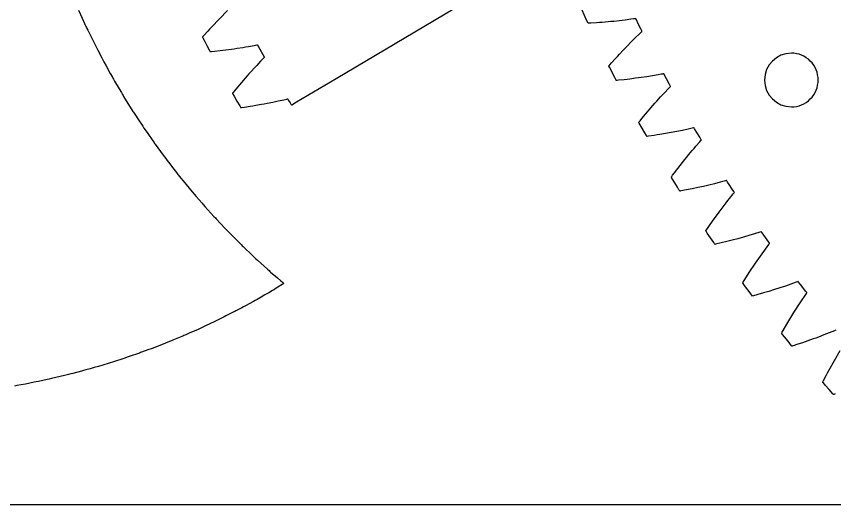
# Model space of a CAD drawing. Extents: x 0 to 264, y 0 to 116.
# Drawn here: x 100.52 to 141.98, y 0.14 to 24.87 of the extents above; entities that cross this region are included whole.
import ezdxf

# ---------------------------------------------------------------- set-up
doc = ezdxf.new("R2010")
doc.units = 0
doc.layers.add('Layer_1', color=7, linetype='CONTINUOUS')

msp = doc.modelspace()

# ---------------------------------------------------------------- linework, layer by layer
at = {"layer": 'Layer_1', "color": 7}
for points in [[(264.018471, 0.141992), (264.018471, 115.786301), (176.058963, 115.786301), (0.139999, 115.786301), (0.139999, 0.141992), (88.099499, 0.141992), (264.018471, 0.141992)], [(103.670727, 25.179726), (103.857366, 24.772657), (104.043965, 24.365591), (104.068118, 24.314514), (104.092251, 24.264403), (104.141524, 24.163887), (104.239949, 23.962761), (104.436918, 23.56051), (104.486188, 23.459993), (104.537369, 23.360654), (104.64093, 23.162108), (104.848014, 22.765075), (104.951846, 22.566624), (105.060409, 22.370816), (105.277666, 21.979173), (105.386248, 21.783345), (105.413277, 21.734196), (105.441293, 21.686006), (105.498305, 21.589537), (105.725392, 21.203483), (105.838972, 21.010465), (105.895967, 20.913993), (105.92398, 20.865807), (105.953924, 20.818582), (106.427733, 20.058318), (106.457657, 20.011094), (106.488586, 19.96387), (106.550387, 19.870403), (106.673642, 19.683355), (106.920171, 19.309337), (106.981972, 19.215851), (107.04574, 19.124312), (107.173705, 18.940422), (107.429675, 18.572779), (107.493446, 18.481201), (107.52532, 18.434959), (107.558143, 18.389662), (107.690779, 18.209161), (107.955938, 17.848066), (108.088557, 17.667568), (108.121416, 17.622289), (108.155204, 17.577954), (108.223781, 17.489283), (108.498013, 17.135026), (108.635188, 16.957895), (108.703748, 16.869227), (108.738537, 16.825852), (108.774275, 16.7825), (109.057409, 16.435177), (109.340715, 16.088064), (109.63242, 15.747961), (109.924243, 15.407877), (109.960943, 15.36547), (109.998612, 15.324043), (110.073968, 15.241168), (110.224076, 15.074824), (110.524276, 14.742138), (110.599612, 14.659266), (110.63728, 14.617838), (110.675911, 14.577354), (110.830193, 14.414785), (111.138617, 14.089724), (111.293168, 13.927444), (111.451387, 13.768804), (111.767826, 13.451468), (111.926043, 13.292847), (111.965641, 13.253328), (112.006225, 13.214771), (112.087352, 13.137673), (112.411629, 12.828349), (112.573709, 12.673657), (112.654853, 12.59656), (112.737931, 12.52139), (113.069717, 12.220039), (113.235658, 12.069411), (113.318736, 11.994241), (113.360265, 11.956666), (113.402779, 11.920054), (113.74192, 11.626983), (113.911434, 11.480399), (113.996442, 11.407177), (114.038936, 11.370544), (114.060193, 11.352228), (114.07083, 11.343081), (114.076122, 11.338495), (114.077375, 11.337341), (114.07587, 11.336455), (114.072876, 11.334626), (113.689793, 11.10151), (113.594168, 11.043691), (113.497574, 10.986821), (113.304371, 10.873111), (113.111091, 10.759403), (112.916267, 10.648374), (112.721328, 10.537554), (112.623868, 10.482608), (112.525827, 10.428642), (112.132799, 10.212784), (112.034066, 10.15978), (111.934964, 10.107744), (111.736858, 10.00278), (111.637755, 9.950758), (111.588485, 9.92474), (111.53825, 9.899664), (111.338577, 9.797706), (111.138928, 9.695764), (111.03886, 9.64563), (110.93829, 9.596481), (110.535785, 9.398745), (110.130381, 9.206865), (110.029058, 9.158676), (109.927063, 9.112417), (109.722951, 9.019913), (109.518859, 8.927389), (109.313492, 8.836812), (109.108051, 8.747179), (109.00526, 8.701882), (108.954079, 8.679713), (108.90191, 8.658527), (108.488206, 8.485251), (108.384549, 8.442842), (108.280525, 8.401397), (108.072357, 8.31756), (107.864193, 8.233723), (107.654793, 8.153739), (107.445373, 8.073754), (107.340671, 8.033272), (107.23547, 7.994732), (106.814214, 7.840523), (106.761102, 7.821264), (106.707988, 7.802948), (106.60209, 7.766335), (106.390355, 7.692111), (106.178443, 7.618885), (105.965549, 7.54851), (105.752652, 7.478178), (105.646214, 7.442508), (105.539275, 7.408785), (105.111358, 7.274258), (105.004052, 7.241498), (104.896533, 7.20968), (104.681514, 7.146087), (104.466398, 7.082491), (104.250414, 7.021765), (104.034429, 6.961062), (103.926445, 6.931189), (103.818078, 6.902261), (103.38437, 6.787687), (103.275692, 6.759742), (103.166822, 6.732741), (102.949118, 6.678795), (102.731279, 6.625774), (102.512786, 6.575659), (102.294196, 6.525568), (102.184937, 6.500492), (102.075333, 6.476416), (101.636683, 6.381967), (101.526868, 6.359802), (101.416838, 6.337633), (101.1968, 6.294261), (100.97676, 6.250909), (100.756026, 6.210424), (100.535311, 6.169942), (100.425013, 6.149718)], [(111.211637, 25.165993), (110.804398, 24.753167), (110.406739, 24.331134), (110.308678, 24.224361), (110.212008, 24.116335), (110.018613, 23.900282), (109.970308, 23.846319), (109.95776, 23.832798), (109.951698, 23.826058), (109.949361, 23.82259), (109.951447, 23.818565), (109.967875, 23.786767), (110.034505, 23.657902), (110.166949, 23.400213), (110.299373, 23.142426), (110.315804, 23.110628), (110.324067, 23.094256), (110.328216, 23.086207), (110.329568, 23.084801), (110.331829, 23.085033), (110.336327, 23.085513), (110.408785, 23.093121), (110.553102, 23.108548), (110.841815, 23.13938), (110.986037, 23.155772), (111.12995, 23.174068), (111.417794, 23.211663), (111.561649, 23.230942), (111.705077, 23.253107), (111.991958, 23.297425), (112.135406, 23.31961), (112.278276, 23.344669), (112.564074, 23.395726), (112.706943, 23.420781), (112.724339, 23.423959), (112.733277, 23.425556), (112.738027, 23.418509), (112.755423, 23.386692), (112.790176, 23.323099), (113.06576, 22.813301), (113.074391, 22.796929), (113.076533, 22.792944), (113.076592, 22.791076), (113.075029, 22.789456), (113.068791, 22.782872), (113.043693, 22.756851), (112.993455, 22.703849), (112.893658, 22.59871), (112.694009, 22.388438), (112.303955, 21.959375), (112.208347, 21.850869), (112.113667, 21.741108), (111.924248, 21.52157), (111.830553, 21.411232), (111.738788, 21.299258), (111.554678, 21.075292), (111.508323, 21.019381), (111.485155, 20.991435), (111.473533, 20.976991), (111.470654, 20.973486), (111.472218, 20.969597), (111.47668, 20.961737), (111.548172, 20.835781), (111.691313, 20.583771), (111.834473, 20.331763), (111.870208, 20.26913), (111.879149, 20.253703), (111.880266, 20.251739), (111.882236, 20.251451), (111.886715, 20.252126), (111.895692, 20.253435), (111.93143, 20.258769), (112.074957, 20.279953), (112.362144, 20.322362), (112.505594, 20.344511), (112.648639, 20.369587), (112.934648, 20.418738), (113.07771, 20.443794), (113.220079, 20.47174), (113.504949, 20.527631), (113.647319, 20.555577), (113.789127, 20.586409), (114.072529, 20.64906), (114.214241, 20.680858), (114.249959, 20.688715), (114.267372, 20.692627), (114.269497, 20.692934), (114.270655, 20.69097), (114.272955, 20.687098), (114.277569, 20.679297), (114.314289, 20.616647), (114.387692, 20.49204), (114.424395, 20.429389), (114.442756, 20.398574), (114.452121, 20.383147), (114.467567, 20.39239), (114.717048, 20.540438), (116.713212, 21.724603), (120.705519, 24.092992), (122.701682, 25.277157)], [(142.039326, 8.97708), (141.971694, 8.950077), (141.70277, 8.841012), (141.568317, 8.786063), (141.432901, 8.734044), (141.161468, 8.631391), (141.025739, 8.580315), (140.889358, 8.531166), (140.615509, 8.434793), (140.478645, 8.386606), (140.341277, 8.339399), (140.065229, 8.249768), (139.927186, 8.204448), (139.858609, 8.1823), (139.823836, 8.170745), (139.815361, 8.168474), (139.809626, 8.175484), (139.798044, 8.189948), (139.614803, 8.414569), (139.431562, 8.639212), (139.339797, 8.75159), (139.294387, 8.807481), (139.291531, 8.811006), (139.290682, 8.812795), (139.291802, 8.81476), (139.296298, 8.82262), (139.305315, 8.838046), (139.323657, 8.869824), (139.61268, 9.372225), (139.912996, 9.867942), (140.224781, 10.356537), (140.547897, 10.83783), (140.568189, 10.867701), (140.570701, 10.871437), (140.569058, 10.875038), (140.563498, 10.882204), (140.551893, 10.896648), (140.507469, 10.953502), (140.4186, 11.067709), (140.240091, 11.296125), (140.151242, 11.410315), (140.12902, 11.439203), (140.127358, 11.440149), (140.125255, 11.439378), (140.120968, 11.437837), (140.112434, 11.434795), (140.095038, 11.428688), (140.026461, 11.404614), (139.753193, 11.306872), (139.616617, 11.257743), (139.479367, 11.210519), (139.203859, 11.118957), (138.928004, 11.029326), (138.650393, 10.944527), (138.372568, 10.86069), (138.093027, 10.78263), (137.813502, 10.704554), (137.639625, 10.93586), (137.46596, 11.167917), (137.379024, 11.283953), (137.335545, 11.341752), (137.324925, 11.356236), (137.319481, 11.363477), (137.316758, 11.367115), (137.315408, 11.368907), (137.315852, 11.370796), (137.335158, 11.401648), (137.644451, 11.891877), (137.965042, 12.37477), (138.296769, 12.850187), (138.639175, 13.317962), (138.660412, 13.346887), (138.671049, 13.361314), (138.676417, 13.368613), (138.679101, 13.372273), (138.680357, 13.374102), (138.679024, 13.375951), (138.63653, 13.434732), (138.552487, 13.552599), (138.383747, 13.788314), (138.299704, 13.906181), (138.278447, 13.936035), (138.267829, 13.950499), (138.262538, 13.957876), (138.261225, 13.959705), (138.259219, 13.959513), (138.254892, 13.958183), (138.18533, 13.936977), (137.908202, 13.851216), (137.630687, 13.766397), (137.35155, 13.686412), (137.072277, 13.607393), (136.791384, 13.534128), (136.510488, 13.460905), (136.227972, 13.394422), (135.945324, 13.327919), (135.927928, 13.323779), (135.919106, 13.321696), (135.91704, 13.321544), (135.915744, 13.323392), (135.913196, 13.327149), (135.892904, 13.357019), (135.85234, 13.416763), (135.770231, 13.536363), (135.606508, 13.775546), (135.524418, 13.895146), (135.483854, 13.95491), (135.463542, 13.98476), (135.452922, 14.000187), (135.448212, 14.00766), (135.453368, 14.015133), (135.782741, 14.49217), (136.123042, 14.961483), (136.473864, 15.422996), (136.562753, 15.537205), (136.653532, 15.650334), (136.834843, 15.876518), (136.880233, 15.933392), (136.891835, 15.947816), (136.894674, 15.951361), (136.896083, 15.953133), (136.896162, 15.954962), (136.8912, 15.962531), (136.870928, 15.992421), (136.791731, 16.113639), (136.633009, 16.356212), (136.553795, 16.477432), (136.514216, 16.538138), (136.504542, 16.553584), (136.501801, 16.556702), (136.497418, 16.555508), (136.488653, 16.553177), (136.453883, 16.543858), (136.173374, 16.469671), (135.892769, 16.395463), (135.610524, 16.327998), (135.328279, 16.26055), (135.044567, 16.198881), (134.760795, 16.138158), (134.475827, 16.083229), (134.190686, 16.029266), (134.154949, 16.022447), (134.137555, 16.019038), (134.135334, 16.018634), (134.133731, 16.019653), (134.131338, 16.023486), (134.126549, 16.031171), (134.087898, 16.092839), (134.011577, 16.215716), (133.704426, 16.707293), (133.69483, 16.722719), (133.704485, 16.737164), (133.726707, 16.766091), (133.770167, 16.823907), (133.857105, 16.939638), (134.031637, 17.171117), (134.390782, 17.626274), (134.482546, 17.738846), (134.575276, 17.850242), (134.76066, 18.073153), (134.854357, 18.183874), (134.949963, 18.293074), (135.140655, 18.511438), (135.187978, 18.566367), (135.21213, 18.593348), (135.223713, 18.606849), (135.214563, 18.622275), (135.140172, 18.746789), (134.991802, 18.995698), (134.917431, 19.120209), (134.880711, 19.182859), (134.86235, 19.213695), (134.857736, 19.221456), (134.855418, 19.225365), (134.851267, 19.225037), (134.833871, 19.221109), (134.550489, 19.158478), (134.267064, 19.095847), (133.982308, 19.039936), (133.697458, 18.984045), (133.411524, 18.933931), (133.125515, 18.884782), (132.98218, 18.862613), (132.838636, 18.84141), (132.551447, 18.799), (132.479974, 18.788408), (132.471016, 18.787079), (132.466613, 18.786596), (132.464373, 18.790528), (132.455415, 18.805954), (132.437053, 18.837732), (132.365581, 18.963688), (132.079396, 19.467726), (132.061037, 19.499524), (132.056556, 19.5074), (132.05565, 19.509345), (132.057078, 19.511098), (132.059974, 19.514603), (132.071539, 19.52903), (132.117914, 19.584938), (132.209678, 19.696913), (132.393809, 19.920901), (132.487484, 20.031815), (132.582164, 20.141576), (132.771563, 20.361114), (132.867188, 20.470199), (132.964456, 20.577646), (133.159012, 20.792564), (133.256568, 20.899721), (133.356364, 21.00486), (133.556017, 21.215133), (133.655774, 21.320272), (133.662031, 21.326859), (133.662474, 21.328628), (133.661393, 21.330632), (133.659248, 21.33462), (133.650637, 21.350989), (133.633244, 21.382787), (133.598471, 21.4464), (133.46062, 21.7013), (133.322791, 21.956198), (133.320629, 21.960166), (133.319334, 21.961687), (133.317096, 21.96132), (133.308175, 21.959722), (133.290798, 21.956545), (133.255044, 21.950169), (133.183551, 21.93765), (133.040699, 21.912594), (132.754881, 21.861518), (132.468101, 21.816221), (132.181222, 21.771887), (132.037483, 21.751643), (131.89355, 21.733329), (131.605706, 21.695752), (131.461581, 21.678401), (131.317263, 21.662994), (131.02855, 21.632139), (130.956112, 21.624533), (130.920374, 21.620737), (130.915856, 21.620254), (130.913251, 21.62324), (130.90908, 21.631312), (130.900816, 21.6477), (130.834189, 21.776546), (130.569301, 22.292045), (130.536479, 22.3566), (130.535418, 22.358604), (130.535801, 22.360453), (130.538815, 22.363825), (130.544878, 22.370565), (130.557408, 22.384046), (130.581578, 22.411047), (130.678267, 22.519093), (130.871643, 22.735145), (130.969007, 22.842497), (131.068205, 22.948211), (131.266621, 23.159661), (131.366091, 23.265068), (131.467818, 23.368375), (131.671252, 23.57501), (131.772939, 23.678298), (131.876907, 23.77941), (132.085151, 23.981114), (132.189271, 24.082014), (132.215354, 24.107072), (132.216996, 24.10863), (132.216282, 24.110634), (132.214293, 24.114698), (132.210336, 24.122846), (132.2024, 24.139215), (132.170506, 24.204755), (132.043582, 24.465238), (131.916565, 24.725723), (131.908629, 24.742112), (131.904669, 24.75026), (131.902683, 24.754304), (131.901698, 24.756364), (131.899863, 24.756847), (131.864125, 24.751973), (131.792653, 24.742343), (131.648818, 24.723065), (131.361166, 24.684507), (131.217041, 24.667154), (131.072819, 24.650785), (130.784301, 24.618987), (130.639905, 24.604523), (130.495277, 24.592004), (130.206081, 24.566928), (130.061493, 24.555391), (129.916597, 24.546204), (129.626899, 24.527891), (129.554461, 24.523305), (129.518723, 24.521013), (129.500382, 24.519859), (129.491308, 24.5193), (129.48679, 24.519012), (129.484532, 24.518877), (129.483584, 24.520917), (129.422731, 24.652478), (129.179794, 25.178569)], [(142.005578, 5.749104), (141.937986, 5.724048), (141.929471, 5.72089), (141.925204, 5.71931), (141.923098, 5.7185), (141.921439, 5.719578), (141.909854, 5.733059), (141.885681, 5.760043), (141.693175, 5.976885), (141.500685, 6.193708), (141.404075, 6.302138), (141.379922, 6.329121), (141.373919, 6.3359), (141.370905, 6.33929), (141.372356, 6.343238), (141.380695, 6.359607), (141.4145, 6.424185), (141.547909, 6.681374), (141.614559, 6.810048), (141.683136, 6.937931), (141.962968, 7.445398), (142.254286, 7.94643)]]:
    msp.add_lwpolyline(points, dxfattribs=at)
for points in [[(139.782965, 23.007331), (139.031869, 23.007331), (138.422986, 22.398439), (138.422984, 21.647331)], [(140.744632, 22.609005), (140.489581, 22.864056), (140.143658, 23.007338), (139.782965, 23.007331)], [(141.142971, 21.647331), (141.14297, 22.00803), (140.999683, 22.353955), (140.744632, 22.609005)], [(138.422984, 21.647331), (138.422987, 20.896224), (139.03187, 20.287333), (139.782965, 20.287333)], [(140.744631, 20.685658), (140.999682, 20.940708), (141.14297, 21.286632), (141.142971, 21.647331)], [(139.782965, 20.287333), (140.143658, 20.287326), (140.48958, 20.430608), (140.744631, 20.685658)]]:
    msp.add_open_spline(points, degree=3, dxfattribs=at)

doc.saveas('drawing.dxf')
